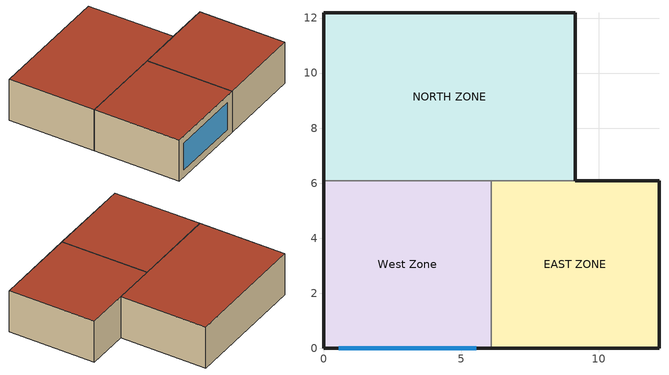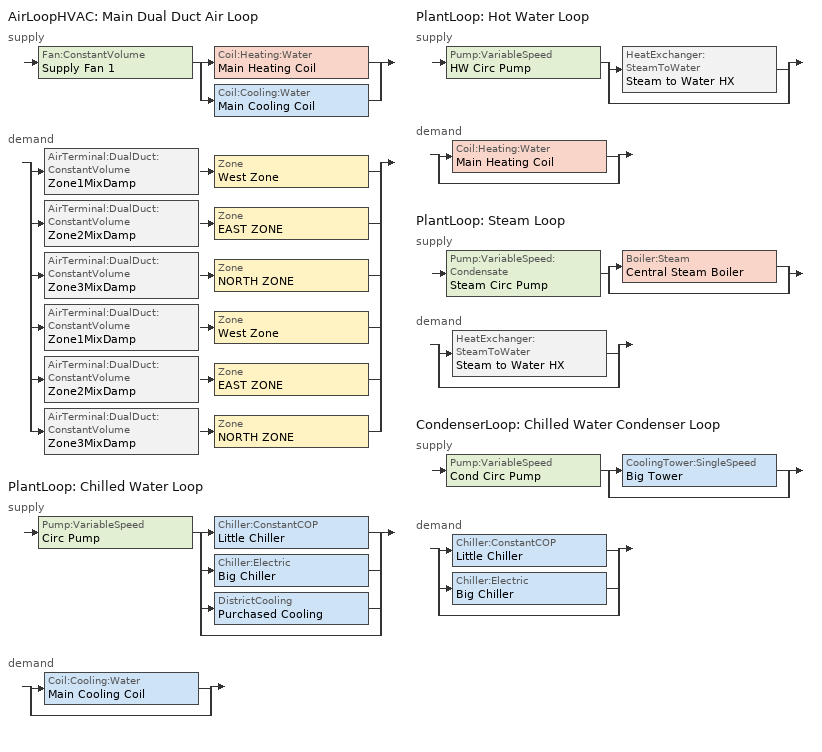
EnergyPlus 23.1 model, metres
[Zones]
West Zone
 floor adiabatic (FLOOR SLAB 8 IN): 0,0 0,6.1 6.1,6.1 6.1,0 z0
 wall outside (EXTWALL80): 0,6.1 0,0 6.1,0 z0:3.05
 wall to NORTH ZONE (PARTITION06): 6.1,6.1 0,6.1 z0:3.05
 wall to EAST ZONE (PARTITION06): 6.1,0 6.1,6.1 z0:3.05
 window (WIN-CON-LIGHT): 0.55,0 5.55,0 z0.5:2.5
 roof outside (ROOF34): 0,6.1 0,0 6.1,0 6.1,6.1 z3.05
EAST ZONE
 floor adiabatic (FLOOR SLAB 8 IN): 6.1,0 6.1,6.1 12.19,6.1 12.19,0 z0
 wall outside (EXTWALL80): 6.1,0 12.19,0 12.19,6.1 9.14,6.1 z0:3.05
 wall to NORTH ZONE (PARTITION06): 9.14,6.1 6.1,6.1 z0:3.05
 roof outside (ROOF34): 6.1,6.1 6.1,0 12.19,0 12.19,6.1 z3.05
NORTH ZONE
 floor adiabatic (FLOOR SLAB 8 IN): 0,6.1 0,12.19 9.14,12.19 9.14,6.1 z0
 wall outside (EXTWALL80): 9.14,6.1 9.14,12.19 0,12.19 0,6.1 z0:3.05
 roof outside (ROOF34): 0,12.19 0,6.1 9.14,6.1 9.14,12.19 z3.05
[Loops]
AirLoopHVAC 'Main Dual Duct Air Loop'
 supply: Fan:ConstantVolume 'Supply Fan 1' > split
  | Coil:Heating:Water 'Main Heating Coil'
  | Coil:Cooling:Water 'Main Cooling Coil'
 demand: split
  | AirTerminal:DualDuct:ConstantVolume 'Zone1MixDamp' > Zone 'West Zone'
  | AirTerminal:DualDuct:ConstantVolume 'Zone2MixDamp' > Zone 'EAST ZONE'
  | AirTerminal:DualDuct:ConstantVolume 'Zone3MixDamp' > Zone 'NORTH ZONE'
  | AirTerminal:DualDuct:ConstantVolume 'Zone1MixDamp' > Zone 'West Zone'
  | AirTerminal:DualDuct:ConstantVolume 'Zone2MixDamp' > Zone 'EAST ZONE'
  | AirTerminal:DualDuct:ConstantVolume 'Zone3MixDamp' > Zone 'NORTH ZONE'
PlantLoop 'Chilled Water Loop'
 supply: Pump:VariableSpeed 'Circ Pump' > split
  | Chiller:ConstantCOP 'Little Chiller'
  | Chiller:Electric 'Big Chiller'
  | DistrictCooling 'Purchased Cooling'
  | bypass
 demand: split
  | Coil:Cooling:Water 'Main Cooling Coil'
  | bypass
PlantLoop 'Hot Water Loop'
 supply: Pump:VariableSpeed 'HW Circ Pump' > split
  | HeatExchanger:SteamToWater 'Steam to Water HX'
  | bypass
 demand: split
  | Coil:Heating:Water 'Main Heating Coil'
  | bypass
PlantLoop 'Steam Loop'
 supply: Pump:VariableSpeed:Condensate 'Steam Circ Pump' > split
  | Boiler:Steam 'Central Steam Boiler'
  | bypass
 demand: split
  | HeatExchanger:SteamToWater 'Steam to Water HX'
  | bypass
CondenserLoop 'Chilled Water Condenser Loop'
 supply: Pump:VariableSpeed 'Cond Circ Pump' > split
  | CoolingTower:SingleSpeed 'Big Tower'
  | bypass
 demand: split
  | Chiller:ConstantCOP 'Little Chiller'
  | Chiller:Electric 'Big Chiller'
  | bypass
[Building]
NONE: North Axis {deg}=0; Terrain=Suburbs; Loads Convergence Tolerance Value {W}=0.04; Temperature Convergence Tolerance Value {deltaC}=0.4; Solar Distribution=FullInteriorAndExterior; Maximum Number of Warmup Days=25; Minimum Number of Warmup Days=6
[Site:Location]
CHICAGO_IL_USA TMY2-94846: Latitude {deg}=41.78; Longitude {deg}=-87.75; Time Zone {hr}=-6; Elevation {m}=190
[SizingPeriod:DesignDay] Day of Month=21; Day Type=Monday; Humidity Condition Type=Wetbulb; Barometric Pressure {Pa}=99063; Rain Indicator=No; Snow Indicator=No; Daylight Saving Time Indicator=No; Solar Model Indicator=ASHRAEClearSky
Name | Month | Maximum Dry-Bulb Temperature {C} | Daily Dry-Bulb Temperature Range {deltaC} | Wetbulb or DewPoint at Maximum Dry-Bulb {C} | Wind Speed {m/s} | Wind Direction {deg} | Sky Clearness
CHICAGO_IL_USA Annual Heating 99% Design Conditions DB | 1 | -17.3 | 0 | -17.3 | 4.9 | 270 | 0
CHICAGO_IL_USA Annual Cooling 1% Design Conditions DB/MCWB | 7 | 31.5 | 10.7 | 23 | 5.3 | 230 | 1
[Site:GroundTemperature:BuildingSurface]
20.03, 20.03, 20.13, 20.3, 20.43, 20.52, 20.62, 20.77, 20.78, 20.55, 20.44, 20.2
[Material] Thermal Absorptance=0.9
Name | Roughness | Thickness {m} | Conductivity {W/m-K} | Density {kg/m3} | Specific Heat {J/kg-K} | Solar Absorptance | Visible Absorptance
A1 - 1 IN STUCCO | Smooth | 0.0253898 | 0.691831 | 1858.142 | 836.8 | 0.92 | 0.92
C4 - 4 IN COMMON BRICK | Rough | 0.101498 | 0.726422 | 1922.216 | 836.8 | 0.76 | 0.76
E1 - 3 / 4 IN PLASTER OR GYP BOARD | Smooth | 0.01905 | 0.726422 | 1601.846 | 836.8 | 0.92 | 0.92
C6 - 8 IN CLAY TILE | Smooth | 0.203302 | 0.570761 | 1121.292 | 836.8 | 0.82 | 0.82
C10 - 8 IN HW CONCRETE | MediumRough | 0.203302 | 1.729577 | 2242.585 | 836.8 | 0.65 | 0.65
E2 - 1 / 2 IN SLAG OR STONE | Rough | 0.0127102 | 1.435549 | 881.0155 | 1673.6 | 0.55 | 0.55
E3 - 3 / 8 IN FELT AND MEMBRANE | Rough | 0.00954024 | 0.190253 | 1121.292 | 1673.6 | 0.75 | 0.75
B5 - 1 IN DENSE INSULATION | VeryRough | 0.0253898 | 0.0432394 | 91.30524 | 836.8 | 0.5 | 0.5
C12 - 2 IN HW CONCRETE | MediumRough | 0.0509016 | 1.729577 | 2242.585 | 836.8 | 0.65 | 0.65
[WindowMaterial:Glazing]
WIN-LAY-GLASS-LIGHT: Optical Data Type=SpectralAverage; Thickness {m}=0.003; Solar Transmittance at Normal Incidence=0.9; Front Side Solar Reflectance at Normal Incidence=0.031; Back Side Solar Reflectance at Normal Incidence=0.031; Visible Transmittance at Normal Incidence=0.9; Front Side Visible Reflectance at Normal Incidence=0.05; Back Side Visible Reflectance at Normal Incidence=0.05; Infrared Transmittance at Normal Incidence=0; Front Side Infrared Hemispherical Emissivity=0.84; Back Side Infrared Hemispherical Emissivity=0.84; Conductivity {W/m-K}=0.9
[Construction]
EXTWALL80: A1 - 1 IN STUCCO, C4 - 4 IN COMMON BRICK, E1 - 3 / 4 IN PLASTER OR GYP BOARD
PARTITION06: E1 - 3 / 4 IN PLASTER OR GYP BOARD, C6 - 8 IN CLAY TILE, E1 - 3 / 4 IN PLASTER OR GYP BOARD
FLOOR SLAB 8 IN: C10 - 8 IN HW CONCRETE
ROOF34: E2 - 1 / 2 IN SLAG OR STONE, E3 - 3 / 8 IN FELT AND MEMBRANE, B5 - 1 IN DENSE INSULATION, C12 - 2 IN HW CONCRETE
WIN-CON-LIGHT: WIN-LAY-GLASS-LIGHT
[Zone] Type=1; Multiplier=1; Ceiling Height {m}=autocalculate; Volume {m3}=autocalculate
West Zone; EAST ZONE; NORTH ZONE
[People] Number of People Schedule=BLDG Sch   1; Number of People Calculation Method=people; Fraction Radiant=0.3; Activity Level Schedule=Activity Sch; Carbon Dioxide Generation Rate {m3/s-W}=3.82E-8; Mean Radiant Temperature Calculation Type=zoneaveraged; Work Efficiency Schedule=Work Eff Sch; Clothing Insulation Calculation Method=ClothingInsulationSchedule; Clothing Insulation Schedule=Clothing Sch; Air Velocity Schedule=Air Velo Sch; Thermal Comfort Model 1 Type=FANGER
Name | Zone or ZoneList or Space or SpaceList | Number of People
West Zone | West Zone | 3
EAST ZONE | EAST ZONE | 3
NORTH ZONE | NORTH ZONE | 4
[Lights] Schedule=BLDG Sch   3; Design Level Calculation Method=LightingLevel; Return Air Fraction=0; Fraction Radiant=0.2; Fraction Visible=0.2; Fraction Replaceable=0
Name | Zone or ZoneList or Space or SpaceList | Lighting Level {W}
EAST ZONE Lights 1 | EAST ZONE | 1464.375
NORTH ZONE Lights 1 | NORTH ZONE | 878.6252
[ElectricEquipment] Schedule=BLDG Sch   2; Design Level Calculation Method=EquipmentLevel; Fraction Latent=0; Fraction Radiant=0.3; Fraction Lost=0
Name | Zone or ZoneList or Space or SpaceList | Design Level {W}
West Zone ElecEq 1 | West Zone | 2928.751
EAST ZONE ElecEq 1 | EAST ZONE | 1464.375
NORTH ZONE ElecEq 1 | NORTH ZONE | 2928.751
[ZoneControl:Thermostat] Control Type Schedule=Zone Control Type Sched; Control 1=Heating Cooling Setpoint Sched
Name | Zone or ZoneList
Zone 1 Thermostat | West Zone
Zone 2 Thermostat | EAST ZONE
Zone 3 Thermostat | NORTH ZONE
[ThermostatSetpoint:SingleHeatingOrCooling]
Heating Cooling Setpoint Sched: Setpoint Temperature Schedule=Heating Cooling Setpoints
[AirTerminal:DualDuct:ConstantVolume] Availability Schedule=FanAndCoilAvailSched
Name | Maximum Air Flow Rate {m3/s}
Zone1MixDamp; Zone3MixDamp | 0.47
Zone2MixDamp | 0.36
[Zone equipment]
West Zone: Zone1MixDamp
EAST ZONE: Zone2MixDamp
NORTH ZONE: Zone3MixDamp
[Fan:ConstantVolume]
Supply Fan 1: Availability Schedule=FanAndCoilAvailSched; Fan Total Efficiency=0.7; Pressure Rise {Pa}=600; Maximum Flow Rate {m3/s}=1.3; Motor Efficiency=0.9; Motor In Airstream Fraction=1
[Coil:Cooling:Water]
Main Cooling Coil: Availability Schedule=CoolingCoilAvailSched; Design Water Flow Rate {m3/s}=0.0011; Design Air Flow Rate {m3/s}=1.3; Design Inlet Water Temperature {C}=6.67; Design Inlet Air Temperature {C}=30; Design Outlet Air Temperature {C}=13; Design Inlet Air Humidity Ratio {kgWater/kgDryAir}=0.012; Design Outlet Air Humidity Ratio {kgWater/kgDryAir}=0.008; Type of Analysis=SimpleAnalysis; Heat Exchanger Configuration=CrossFlow
[Coil:Heating:Water]
Main Heating Coil: Availability Schedule=FanAndCoilAvailSched; U-Factor Times Area Value {W/K}=1200; Maximum Water Flow Rate {m3/s}=0.0043; Performance Input Method=UFactorTimesAreaAndDesignWaterFlowRate; Rated Capacity {W}=autosize; Rated Inlet Water Temperature {C}=82.2; Rated Inlet Air Temperature {C}=16.6; Rated Outlet Water Temperature {C}=71.1; Rated Outlet Air Temperature {C}=32.2
[Controller:WaterCoil] Control Variable=Temperature; Actuator Variable=FLOW; Minimum Actuated Flow {m3/s}=0
Name | Action | Controller Convergence Tolerance {deltaC} | Maximum Actuated Flow {m3/s}
Main Cooling Coil Controller | Reverse | 0.001 | 0.0011
Main Heating Coil Controller | Normal | 0.01 | 0.0043
[AirLoopHVAC]
Main Dual Duct Air Loop: Design Supply Air Flow Rate {m3/s}=1.3
[Pump:VariableSpeed] Design Pump Head {Pa}=300000; Motor Efficiency=0.87; Fraction of Motor Inefficiencies to Fluid Stream=0; Coefficient 1 of the Part Load Performance Curve=0; Coefficient 2 of the Part Load Performance Curve=1; Coefficient 3 of the Part Load Performance Curve=0; Coefficient 4 of the Part Load Performance Curve=0; Design Minimum Flow Rate {m3/s}=0; Pump Control Type=INTERMITTENT
Name | Design Maximum Flow Rate {m3/s} | Design Power Consumption {W}
Circ Pump; Cond Circ Pump | 0.0011 | 500
HW Circ Pump | 0.0043 | 2000
[Pump:VariableSpeed:Condensate]
Steam Circ Pump: Design Steam Volume Flow Rate {m3/s}=autosize; Design Pump Head {Pa}=179352; Design Power Consumption {W}=autosize; Motor Efficiency=0.9; Fraction of Motor Inefficiencies to Fluid Stream=0; Coefficient 1 of the Part Load Performance Curve=0; Coefficient 2 of the Part Load Performance Curve=1; Coefficient 3 of the Part Load Performance Curve=0; Coefficient 4 of the Part Load Performance Curve=0; Pump Flow Rate Schedule=FANANDCOILAVAILSCHED
[Boiler:Steam]
Central Steam Boiler: Fuel Type=NaturalGas; Maximum Operating Pressure {Pa}=160000; Theoretical Efficiency=0.8; Design Outlet Steam Temperature {C}=115; Nominal Capacity {W}=autosize; Minimum Part Load Ratio=0.00001; Maximum Part Load Ratio=1; Optimum Part Load Ratio=0.2; Coefficient 1 of Fuel Use Function of Part Load Ratio Curve=0.8; Coefficient 2 of Fuel Use Function of Part Load Ratio Curve=0.1; Coefficient 3 of Fuel Use Function of Part Load Ratio Curve=0.1
[Chiller:Electric]
Big Chiller: Condenser Type=WaterCooled; Nominal Capacity {W}=45000; Nominal COP {W/W}=2.75; Minimum Part Load Ratio=0.15; Maximum Part Load Ratio=1; Optimum Part Load Ratio=0.65; Design Condenser Inlet Temperature {C}=29.44; Temperature Rise Coefficient=2.682759; Design Chilled Water Outlet Temperature {C}=6.667; Design Chilled Water Flow Rate {m3/s}=0.0011; Design Condenser Fluid Flow Rate {m3/s}=0.0005; Coefficient 1 of Capacity Ratio Curve=0.944836; Coefficient 2 of Capacity Ratio Curve=-0.0570088; Coefficient 3 of Capacity Ratio Curve=-0.00185486; Coefficient 1 of Power Ratio Curve=1.907846; Coefficient 2 of Power Ratio Curve=-1.20499; Coefficient 3 of Power Ratio Curve=0.263462; Coefficient 1 of Full Load Ratio Curve=0.03303; Coefficient 2 of Full Load Ratio Curve=0.6852; Coefficient 3 of Full Load Ratio Curve=0.2818; Chilled Water Outlet Temperature Lower Limit {C}=5; Chiller Flow Mode=LeavingSetpointModulated
[SetpointManager:Scheduled] Control Variable=Temperature
Name | Schedule | Setpoint Node or NodeList
Big Chiller Setpoint Manager | CW Loop Temp Schedule | Big Chiller Outlet Node
Little Chiller Setpoint Manager | CW Loop Temp Schedule | Little Chiller Outlet Node
Chilled Water Loop Setpoint Manager | CW Loop Temp Schedule | Chilled Water Loop Setpoint Node List
Hot Water Loop Setpoint Manager | HW Loop Temp Schedule | Hot Water Loop Setpoint Node List
Supply Air Temp Manager | Seasonal Reset Supply Air Temp Sch | Supply Air Temp Nodes
Heating Coil Supply Air Temp Manager | Heating Coil Supply Air Temp Sch | Heating Coil Supply Air Temp Nodes
Steam Boiler Plant Steam Temp Manager | Steam-Loop-Temp-Schedule | Steam Supply Outlet Node List
Steam to Water HX Setpoint Manager | HW Loop Temp Schedule | Steam to Water HX Water Outlet Node
[Chiller:ConstantCOP]
Little Chiller: Nominal Capacity {W}=25000; Nominal COP {W/W}=2.5; Design Chilled Water Flow Rate {m3/s}=0.0011; Design Condenser Water Flow Rate {m3/s}=0.0011; Condenser Type=WaterCooled; Chiller Flow Mode=LeavingSetpointModulated
[DistrictCooling]
Purchased Cooling: Nominal Capacity {W}=680000
[CoolingTower:SingleSpeed]
Big Tower: Design Water Flow Rate {m3/s}=0.0011; Design Air Flow Rate {m3/s}=16; Design Fan Power {W}=1000; Design U-Factor Times Area Value {W/K}=1750; Free Convection Regime Air Flow Rate {m3/s}=0; Free Convection Regime U-Factor Times Area Value {W/K}=0; Performance Input Method=UFactorTimesAreaAndDesignWaterFlowRate
[PlantLoop] Minimum Loop Flow Rate {m3/s}=0; Plant Loop Volume {m3}=autocalculate; Load Distribution Scheme=Optimal
Name | Fluid Type | Plant Equipment Operation Scheme | Maximum Loop Temperature {C} | Minimum Loop Temperature {C} | Maximum Loop Flow Rate {m3/s}
Chilled Water Loop | Water | CW Loop Operation | 98 | 1 | 0.0011
Hot Water Loop | Water | Hot Loop Operation | 100 | 10 | 0.0043
Steam Loop | Steam | Steam Loop Operation | 110 | 10 | autosize
[Sizing:Plant]
Name | Loop Type | Design Loop Exit Temperature {C} | Loop Design Temperature Difference {deltaC}
Hot Water Loop | heating | 80 | 11
Chilled Water Loop | cooling | 6.67 | 6.67
Steam Loop | Steam | 100 | 25
[CondenserLoop]
Chilled Water Condenser Loop: Fluid Type=Water; Condenser Equipment Operation Scheme=Tower Loop Operation; Maximum Loop Temperature {C}=80; Minimum Loop Temperature {C}=10; Maximum Loop Flow Rate {m3/s}=0.0011; Minimum Loop Flow Rate {m3/s}=0; Condenser Loop Volume {m3}=autocalculate; Load Distribution Scheme=SequentialLoad
[SetpointManager:FollowOutdoorAirTemperature]
MyCondenserControl: Control Variable=Temperature; Reference Temperature Type=OutdoorAirWetBulb; Offset Temperature Difference {deltaC}=0; Maximum Setpoint Temperature {C}=80; Minimum Setpoint Temperature {C}=10; Setpoint Node or NodeList=Condenser Supply Outlet Node
[PlantEquipmentList]
Chiller Plant: Little Chiller
Chiller Plant and Purchased: Big Chiller, Purchased Cooling
Purchased Only: Purchased Cooling
All Chillers: Big Chiller, Little Chiller
heating plant: Steam to Water HX
Steam heating plant: Central Steam Boiler
[CondenserEquipmentList]
All Towers: Big Tower
[PlantEquipmentOperation:CoolingLoad] Load Range 1 Lower Limit {W}=0
Name | Load Range 1 Upper Limit {W} | Range 1 Equipment List | Load Range 2 Lower Limit {W} | Load Range 2 Upper Limit {W} | Range 2 Equipment List | Load Range 3 Lower Limit {W} | Load Range 3 Upper Limit {W} | Range 3 Equipment List
Peak Operation | 70000 | Chiller Plant | 70000 | 245000 | Chiller Plant and Purchased | 245000 | 500000 | Purchased Only
Off Peak Operation | 900000 | All Chillers
Year Round Tower Operation | 90000000 | All Towers
[PlantEquipmentOperation:HeatingLoad] Load Range 1 Lower Limit {W}=0; Load Range 1 Upper Limit {W}=1000000
Name | Range 1 Equipment List
Steam to Water HX operation | heating plant
Steam Boiler operation | Steam heating plant
[PlantEquipmentOperationSchemes]
Name | Control Scheme 1 | Control Scheme 1 Schedule | Control Scheme 2 | Control Scheme 2 Schedule
CW Loop Operation | Peak Operation | On Peak | Off Peak Operation | Off Peak
Hot Loop Operation | Steam to Water HX operation | ON
Steam Loop Operation | Steam Boiler operation | ON
[CondenserEquipmentOperationSchemes]
Tower Loop Operation: Control Scheme 1=Year Round Tower Operation; Control Scheme 1 Schedule=ON
[AvailabilityManager:Scheduled]
Dual Duct System 1 Schedule: Schedule=FanAndCoilAvailSched
[HeatExchanger:SteamToWater]
Steam to Water HX: Availability Schedule=FANANDCOILAVAILSCHED; Steam Side Design Flow Rate=autosize; Water Side Design Flow Rate=autosize; Heat Exchanger U-Factor Times Area Value=autosize; Control Type=OperationSchemeModulated; Degree of SubCooling=3; Degree of Loop SubCooling=13
[Schedule:Compact]
ACTIVITY SCH: Through: 12/31, For: AllDays, Until: 24:00, 131.8
WORK EFF SCH: Through: 12/31, For: AllDays, Until: 24:00, 0
CLOTHING SCH; ON: Through: 12/31, For: AllDays, Until: 24:00, 1
AIR VELO SCH: Through: 12/31, For: AllDays, Until: 24:00, 0.14
BLDG SCH   1: Through: 12/31, For: Weekdays, Until: 6:00, 0, Until: 7:00, 0.1, Until: 8:00, 0.5, Until: 12:00, 1, Until: 13:00, 0.5, Until: 16:00, 1, Until: 17:00, 0.5, Until: 18:00, 0.1, Until: 24:00, 0, For: Weekends Holiday SummerDesignDay WinterDesignDay CustomDay1 CustomDay2, Until: 24:00, 0
BLDG SCH   2: Through: 12/31, For: Weekdays, Until: 8:00, 0, Until: 18:00, 1, Until: 24:00, 0, For: Weekends Holiday SummerDesignDay WinterDesignDay CustomDay1 CustomDay2, Until: 24:00, 0
BLDG SCH   3: Through: 12/31, For: Weekdays, Until: 6:00, 0.05, Until: 7:00, 0.2, Until: 17:00, 1, Until: 18:00, 0.5, Until: 24:00, 0.05, For: Weekends Holiday SummerDesignDay WinterDesignDay CustomDay1 CustomDay2, Until: 24:00, 0.05
ON PEAK: Through: 12/31, For: AllDays, Until: 9:00, 0, Until: 18:00, 1, Until: 24:00, 0
OFF PEAK: Through: 12/31, For: AllDays, Until: 9:00, 1, Until: 18:00, 0, Until: 24:00, 1
SEASONAL RESET SUPPLY AIR TEMP SCH: Through: 3/31, For: AllDays, Until: 24:00, 16, Through: 9/30, For: AllDays, Until: 24:00, 13, Through: 12/31, For: AllDays, Until: 24:00, 16
HEATING COIL SUPPLY AIR TEMP SCH: Through: 12/31, For: AllDays, Until: 24:00, 60
CW LOOP TEMP SCHEDULE: Through: 12/31, For: AllDays, Until: 24:00, 6.67
HW LOOP TEMP SCHEDULE: Through: 12/31, For: AllDays, Until: 24:00, 80
STEAM-LOOP-TEMP-SCHEDULE: Through: 12/31, For: AllDays, Until: 24:00, 100
FANANDCOILAVAILSCHED: Through: 3/31, For: AllDays, Until: 24:00, 1, Through: 9/30, For: Weekdays, Until: 7:00, 0, Until: 17:00, 1, Until: 24:00, 0, For: Weekends Holiday SummerDesignDay WinterDesignDay CustomDay1 CustomDay2, Until: 24:00, 0, Through: 12/31, For: AllDays, Until: 24:00, 1
COOLINGCOILAVAILSCHED: Through: 3/31, For: AllDays, Until: 24:00, 0, Through: 9/30, For: Weekdays, Until: 7:00, 0, Until: 17:00, 1, Until: 24:00, 0, For: Weekends Holiday SummerDesignDay WinterDesignDay CustomDay1 CustomDay2, Until: 24:00, 0, Through: 12/31, For: AllDays, Until: 24:00, 0
HEATING COOLING SETPOINTS: Through: 4/15, For: AllDays, Until: 7:00, 18, Until: 17:00, 22, Until: 24:00, 18, Through: 9/30, For: AllDays, Until: 7:00, 30, Until: 17:00, 24, Until: 24:00, 30, Through: 12/31, For: AllDays, Until: 7:00, 18, Until: 17:00, 22, Until: 24:00, 18
ZONE CONTROL TYPE SCHED: Through: 12/31, For: AllDays, Until: 24:00, 3
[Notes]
DualDuctWaterCoils_SteamToWaterHX.idf
Basic file description:  1 story building divided into 3 interior conditioned zones. Roof with no plenum.
No ground contact with floor.
Highlights:              Example of dual duct constant volume damper central system with a Coil:Cooling:Water
instead of the Detailed Flat Fin Coil
Simulation Location/Run: CHICAGO_IL_USA TMY2-94846, 2 design days, 2 run periods,
Run Control executes the design days only.
Location:                Chicago, IL
Design Days:             CHICAGO_IL_USA Annual Heating 99% Design Conditions DB, MaxDB= -17.3°C
CHICAGO_IL_USA Annual Cooling 1% Design Conditions, MaxDB=  31.5°C MCWB=  23.0°C
Run Period (Weather File): Winter 1/14, Summer 7/7, CHICAGO_IL_USA TMY2-94846
Run Control:             No Zone or System sizing required (design days only, see RUN CONTROL object)
Building: Single floor rectangular L-shaped building 40 ft south wall, 40 ft west wall, zone height 10 feet.
There is a single window in the West Zone south wall. The walls are 1 in stucco over 4 in common brick
and gypboard. The roof is a built up roof with 1/2 in stone over 3/8 in felt over 1 in dense insulation
supported by 2 in heavy weight concrete. The window is single pane 3mm clear.
The window to wall ratio is approximately 0.07.
The building is oriented due north.
Floor Area:        130.1 m2 (1403 ft2)
Number of Stories: 1
Zone Description Details:
|       West         |         East           |    window = *
Internal gains description:     ZONE West      - lighting is 0 watts, equip is 2928.751 watts, 3 occupants
Internal gains description:     ZONE North     - lighting is 878.6252 watts, equip is 2928.751 watts, 4 occupants
Internal gains description:     ZONE East      - lighting is 1464.375 watts, equip is 1464.375 watts, 3 occupants
Interzone Surfaces:             3 interzone surfaces (see diagram)
Internal Mass:                  None
Windows:                        1 - single pane clear 3mm glass
Detached Shading:               None
Daylight:                       None
Natural Ventilation:            None
Compact Schedules:              Yes
Solair Distribution:            FullInteriorAndExterior
HVAC:                           3 zone dual duct constant volume system. Central chilled
water coil scheduled to provide 16 C winter and 13 C summer supply air temperature.
Central Heating coil to supply air temperature to meet zone thermostat set point.  The 2
mix the hot and cold air to meet the zone thermostat setpoint.  This coil is supplied by
hot water from a hot water loop with steam to water heat exchanger that couples water loop and steam loop.
Thermostat setting at 20 C in winter with 15 C set back temperature, 24 C in summer
with 30 C set back temperature. Cooling coil off in winter, reheat coil on all year.
Zonal Equipment:                AirTerminal:DualDuct:ConstantVolume
Central Air Handling Equipment: Yes
System Equipment Autosize:      No (chilled water, condenser, and hot water loop volumes are autosized)
Purchased Cooling:              No
Purchased Heating:              No
Purchased Chilled Water:        Yes (only used if alternate priority control equipment list is selected)
Purchased Hot Water:            No
Coils:                          Coil:Cooling:Water, Coil:Heating:Water
Pumps:                          Pump:VariableSpeed
Boilers:                        Boiler:Steam
Chillers:                       Chiller:Electric (PlantEquipmentOperation:CoolingLoad set up for electric chiller only)
Chiller:ConstantCOP or DistrictCooling may be used if desired in various
combinations by changing priority control equipment list name in
PlantEquipmentOperation:CoolingLoad object.
Towers:                         COOLING TOWER:SINGLE SPEED
Standard Reports:               None
Timestep or Hourly Variables:   Timestep
Time bins Report:               None
HTML Report:                    None
Environmental Emissions:        None
Utility Tariffs:                None
